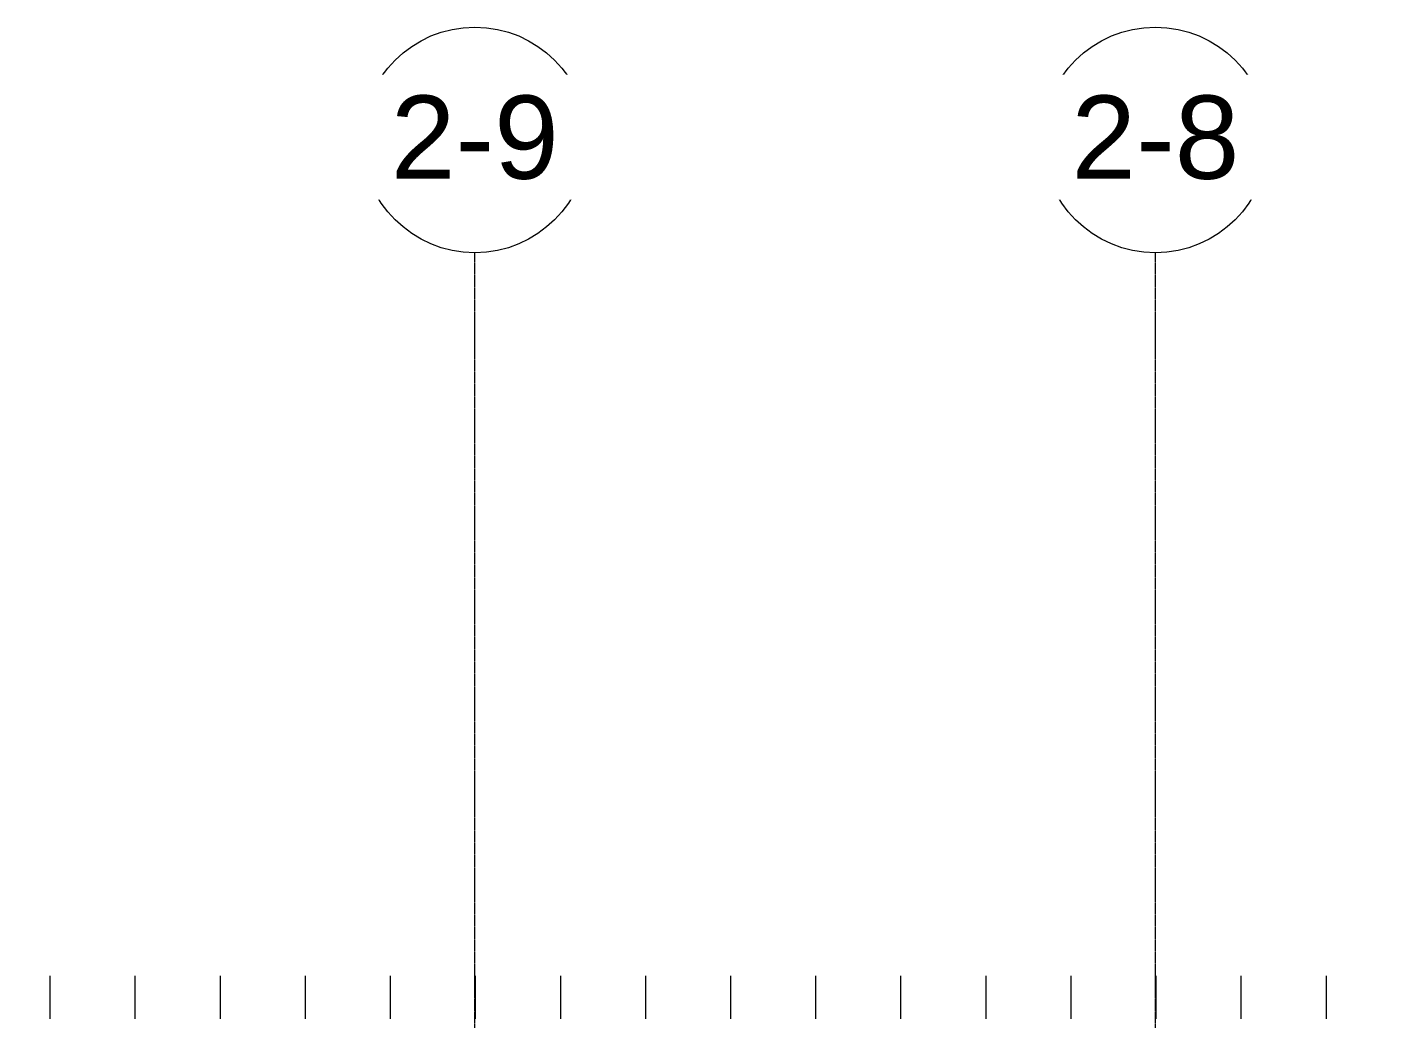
# Model space of a CAD drawing. Header units: inches. Extents: x 20273 to 40654, y -355 to 835.
# Drawn here: x 26826 to 27402, y 346 to 768 of the extents above; entities that cross this region are included whole.
import ezdxf

# ---------------------------------------------------------------- set-up
doc = ezdxf.new("R2010")
doc.units = ezdxf.units.IN
doc.header["$MEASUREMENT"] = 0
doc.linetypes.add('Grid Line 1_2_', pattern=[0.875, 0.5, -0.125, 0.125, -0.125])
for name, color, linetype, lineweight in [('A-ANNO-KEYN', 231, 'Continuous', 9), ('A-ROOF-PATT', 132, 'Continuous', 13), ('S-GRID', 1, 'Continuous', 9), ('S-GRID-IDEN', 1, 'Continuous', 9)]:
    doc.layers.add(name, color=color, linetype=linetype, lineweight=lineweight)
doc.styles.add('Arial_1', font='arial.ttf', dxfattribs={"height": 35.407186})
doc.styles.add('Arial_2', font='arial.ttf', dxfattribs={"height": 17.703593})

# ---------------------------------------------------------------- blocks, each defined once
blk = doc.blocks.new('Grid - Grid Head - Circle-14747-Elevation - South')
at = {"layer": 'S-GRID-IDEN'}
blk.add_circle((23085.89, 719.89), 48, dxfattribs=at)

msp = doc.modelspace()

# ---------------------------------------------------------------- hatches: boundary and pattern name
at = {"layer": 'A-ROOF-PATT', "lineweight": 9}
h = msp.add_hatch(dxfattribs=at)
h.set_pattern_fill('FP_17', color=8, style=0, pattern_type=2)
h.set_pattern_definition([(90, (3060.47, 1279.063), (-36.188, 2e-15), [])])
h.paths.add_polyline_path([(25839.84, 345.96), (29346.6, 345.96), (29346.6, 364.31), (25839.84, 364.31)], flags=0)

# ---------------------------------------------------------------- linework, layer by layer
at = {"layer": 'S-GRID', "linetype": 'Grid Line 1_2_'}
for p, q in [((27016.6, -28.56), (27016.6, 671.89)), ((27016.6, -28.56), (27016.6, 671.89)), ((27306.1, -28.56), (27306.1, 671.89)), ((27306.1, -28.56), (27306.1, 671.89))]:
    msp.add_line(p, q, dxfattribs=at)

# ---------------------------------------------------------------- block references
at = {"layer": 'S-GRID-IDEN'}
for p in [(3930.71, 0), (4220.21, 0)]:
    msp.add_blockref('Grid - Grid Head - Circle-14747-Elevation - South', p, dxfattribs=at)

# ---------------------------------------------------------------- texts
at = {"layer": 'A-ANNO-KEYN', "insert": (27766.78, 653.71), "char_height": 17.7036, "width": 370.872, "attachment_point": 3, "line_spacing_factor": 0.938532, "style": 'Arial_2', "bg_fill": 3, "box_fill_scale": 1.25, "bg_fill_color": 0, "bg_fill_transparency": 0}
msp.add_mtext('STRUCTURAL STANDING\\PSEAM SHEET METAL\\PROOFING - DOUBLE-LOK -\\PCOLOR T.B.D.', dxfattribs=at)

# ---------------------------------------------------------------- next in the draw order: texts
at = {"layer": 'S-GRID-IDEN', "char_height": 35.407, "width": 85.104, "attachment_point": 2, "line_spacing_factor": 0.938532, "style": 'Arial_1', "bg_fill": 3, "box_fill_scale": 1.25, "bg_fill_color": 0, "bg_fill_transparency": 0}
for s, insert in [('1-9', (27016.59, 738.77)), ('1-8', (27306.09, 738.77))]:
    msp.add_mtext(s, dxfattribs=dict(at, insert=insert))

# ---------------------------------------------------------------- next in the draw order: block references
at = {"layer": 'S-GRID-IDEN'}
for p in [(3930.71, 0), (4220.21, 0)]:
    msp.add_blockref('Grid - Grid Head - Circle-14747-Elevation - South', p, dxfattribs=at)

# ---------------------------------------------------------------- next in the draw order: texts
at = {"layer": 'S-GRID-IDEN', "char_height": 35.407, "width": 85.104, "attachment_point": 2, "line_spacing_factor": 0.938532, "style": 'Arial_1', "bg_fill": 3, "box_fill_scale": 1.25, "bg_fill_color": 0, "bg_fill_transparency": 0}
for s, insert in [('2-9', (27016.59, 738.77)), ('2-8', (27306.09, 738.77))]:
    msp.add_mtext(s, dxfattribs=dict(at, insert=insert))

doc.saveas('drawing.dxf')
